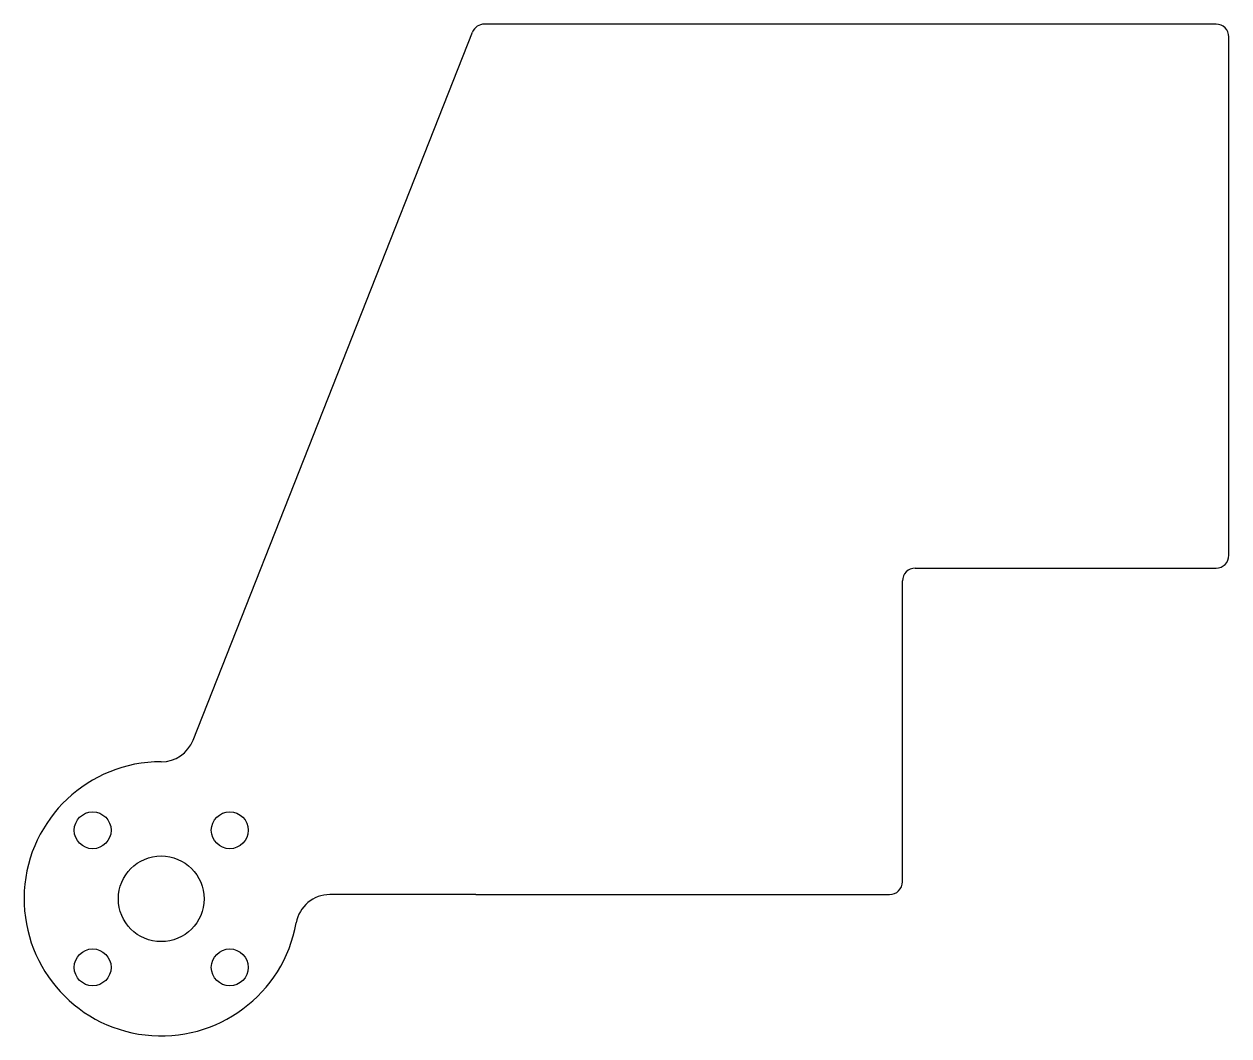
# Model space of a CAD drawing. Header units: millimetres. Extents: x -16 to 125, y -16 to 102.
import ezdxf

# ---------------------------------------------------------------- set-up
doc = ezdxf.new("R2010")
doc.units = ezdxf.units.MM
doc.layers.add('Sketch', color=7, linetype='CONTINUOUS')

msp = doc.modelspace()

# ---------------------------------------------------------------- linework, layer by layer
at = {"layer": 'Sketch'}
for p, q in [((85, 102.1), (37.7206, 102.1)), ((123.1, 102.1), (85, 102.1)), ((3.7207, 18.5317), (36.3253, 101.151)), ((124.6, 40.1), (124.6, 100.6)), ((88, 38.6), (123.1, 38.6)), ((86.5, 2), (86.5, 37.1)), ((36.7, 0.5), (19.6914, 0.5)), ((36.7, 0.5), (85, 0.5))]:
    msp.add_line(p, q, dxfattribs=at)
for centre, radius in [((-8, 8), 2.15), ((8, 8), 2.15), ((0, 0), 5), ((-8, -8), 2.15), ((8, -8), 2.15)]:
    msp.add_circle(centre, radius, dxfattribs=at)
for centre, radius, start, end in [((37.7206, 100.6), 1.5, 90, 158.464), ((123.1, 100.6), 1.5, 0, 90), ((123.1, 40.1), 1.5, -90, 0), ((88, 37.1), 1.5, 90, 180), ((0, 20), 4, -90, -21.5361), ((0, 0), 16, 90, -10.0787), ((85, 2), 1.5, -90, 0), ((19.6914, -3.5), 4, 90, 169.921)]:
    msp.add_arc(centre, radius, start, end, dxfattribs=at)

doc.saveas('drawing.dxf')
